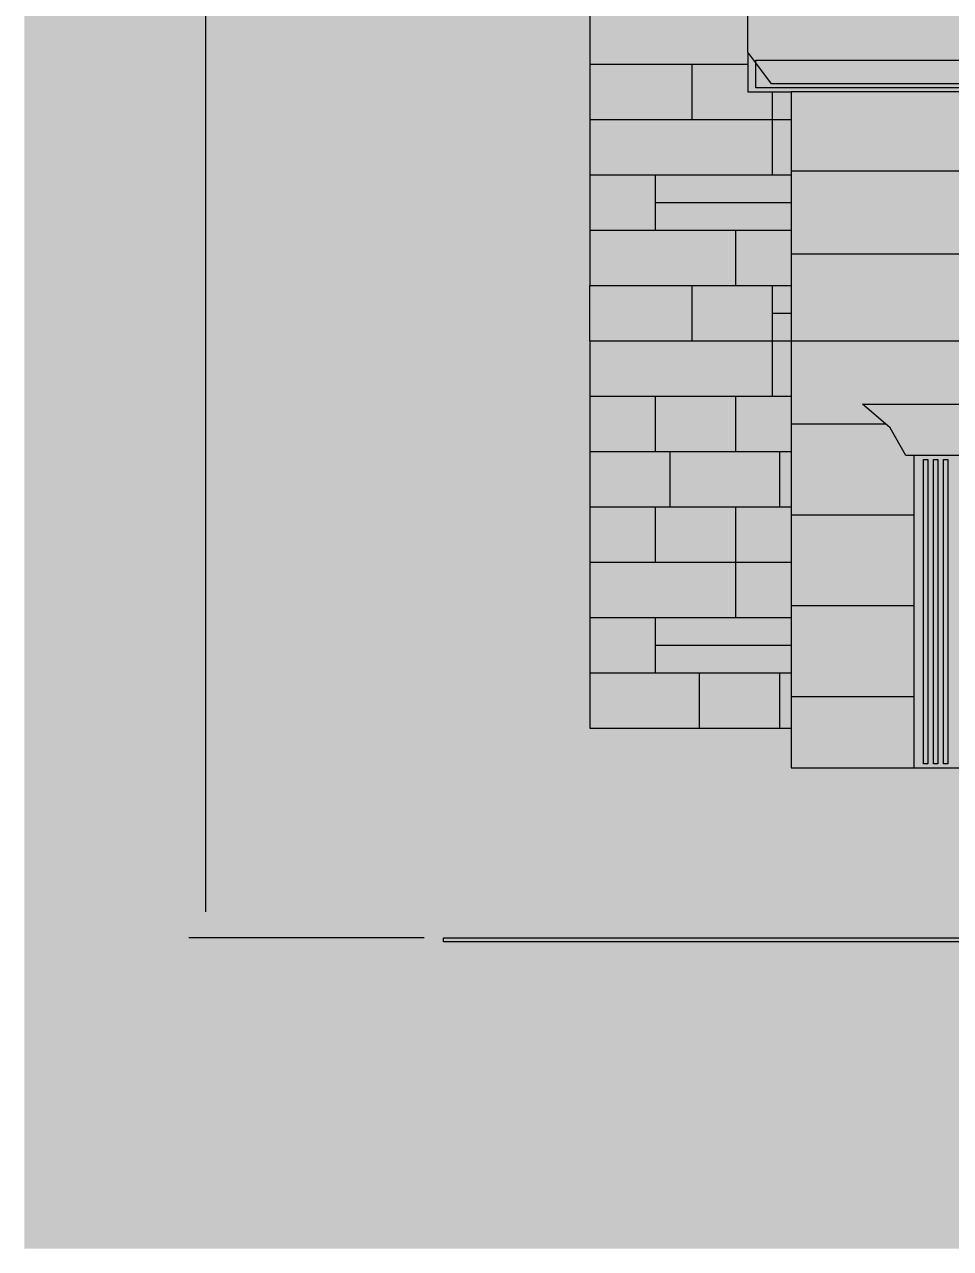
# Model space of a CAD drawing. Header units: millimetres. Extents: x -2000 to 16000, y -1200 to 12411.
# Drawn here: x -2000 to 1577, y -1200 to 3527 of the extents above; entities that cross this region are included whole.
import ezdxf

# ---------------------------------------------------------------- set-up
doc = ezdxf.new("R2010")
doc.units = ezdxf.units.MM
for name, color, linetype, lineweight, true_color in [('00_WHITE_BACKGROUND', 7, 'Continuous', 18, 0xffffff), ('01_STRUCTURE', 7, 'Continuous', 18, 0x000000), ('02_CORNICES', 7, 'Continuous', 18, 0x000000), ('03_FRAMES_DOORS', 7, 'Continuous', 18, 0x000000), ('05_STONE_JOINTS', 7, 'Continuous', 18, 0x000000), ('08_STEPS', 7, 'Continuous', 18, 0x000000), ('09_ESTIMATED_DIMS', 7, 'Continuous', 18, 0x000000)]:
    doc.layers.add(name, color=color, linetype=linetype, lineweight=lineweight, true_color=true_color)
doc.dimstyles.get("Standard").update_dxf_attribs({"dimtxt": 2.5, "dimasz": 2.5, "dimexe": 1.25, "dimexo": 0.625, "dimtad": 1, "dimcen": 2.5, "dimazin": 3, "dimtfac": 1, "dimtmove": 0, "dimatfit": 3})

msp = doc.modelspace()

# ---------------------------------------------------------------- linework, layer by layer
at = {"layer": '00_WHITE_BACKGROUND', "lineweight": 18, "true_color": 0xffffff}
msp.add_solid([(-2000, -1200), (16000, -1200), (-2000, 12410.687), (16000, 12410.687)], dxfattribs=at)
at = {"layer": '01_STRUCTURE', "color": 7, "lineweight": 18, "true_color": 0x000000}
for points in [[(183.2061, 4229.0076), (183.2061, 4015.2672), (183.2061, 3801.5267), (183.2061, 3694.6565), (183.2061, 3587.7863), (183.2061, 3374.0458), (183.2061, 3160.3053), (183.2061, 2946.5649), (183.2061, 2732.8244), (183.2061, 2519.084)], [(793.8931, 3419.8473), (793.8931, 3374.0458), (793.8931, 3267.1756), (889.313, 3267.1756), (961.8321, 3267.1756), (961.8321, 3160.3053), (961.8321, 2961.8321), (961.8321, 2946.5649), (961.8321, 2839.6947), (961.8321, 2732.8244), (961.8321, 2641.2214), (961.8321, 2519.084)], [(961.8321, 1984.7328), (961.8321, 1877.8626), (961.8321, 1664.1221), (961.8321, 1633.5878), (961.8321, 1450.3817), (961.8321, 1282.4427), (961.8321, 1236.6412), (961.8321, 1129.771), (961.8321, 1022.9008), (961.8321, 931.2977), (961.8321, 809.1603)], [(1435.1145, 1862.5954), (1435.1145, 1633.5878), (1435.1145, 1282.4427), (1435.1145, 931.2977)], [(917.5573, 809.1603), (961.8321, 809.1603)], [(961.8321, 809.1603), (961.8321, 656.4885), (1435.1145, 656.4885)]]:
    msp.add_lwpolyline(points, dxfattribs=at)
at = {"layer": '02_CORNICES', "color": 7, "lineweight": 18, "true_color": 0x000000}
for points in [[(824.4275, 3379.1298), (793.8931, 3419.8473), (793.8931, 3587.7863), (793.8931, 3633.5878), (854.9618, 3633.5878)], [(5137.4046, 3389.313), (5068.7023, 3297.7099), (885.4962, 3297.7099), (824.4275, 3379.1298)], [(5137.4046, 3389.313), (5145.0382, 3389.313), (5145.0382, 3282.4427), (824.4275, 3282.4427), (824.4275, 3379.1298)], [(824.4275, 3379.1298), (824.4275, 3389.313), (5137.4046, 3389.313)], [(1684.4122, 2061.0687), (1740.458, 2061.0687), (1664.1221, 1969.4656), (1664.1221, 1862.5954), (1435.1145, 1862.5954), (1404.5802, 1862.5954), (1343.5115, 1969.4656)]]:
    msp.add_lwpolyline(points, dxfattribs=at)
at = {"layer": '03_FRAMES_DOORS', "color": 7, "lineweight": 18, "true_color": 0x000000}
for points in [[(1473.2824, 1847.3282), (1490.0763, 1847.3282), (1490.0763, 671.7557), (1473.2824, 671.7557)], [(1511.4504, 1847.3282), (1528.2443, 1847.3282), (1528.2443, 671.7557), (1511.4504, 671.7557)], [(1549.6183, 1847.3282), (1566.4122, 1847.3282), (1566.4122, 671.7557), (1549.6183, 671.7557)]]:
    msp.add_lwpolyline(points, close=True, dxfattribs=at)
msp.add_lwpolyline([(1435.1145, 656.4885), (1709.9237, 656.4885)], dxfattribs=at)
at = {"layer": '05_STONE_JOINTS', "color": 7, "lineweight": 18, "true_color": 0x000000}
for points in [[(183.2061, 3374.0458), (578.626, 3374.0458)], [(578.626, 3374.0458), (793.8931, 3374.0458)], [(578.626, 3160.3053), (578.626, 3374.0458)], [(889.313, 3160.3053), (889.313, 3267.1756)], [(4992.3664, 3267.1756), (961.8321, 3267.1756)], [(183.2061, 3160.3053), (578.626, 3160.3053)], [(578.626, 3160.3053), (889.313, 3160.3053)], [(889.313, 3160.3053), (961.8321, 3160.3053)], [(889.313, 2946.5649), (889.313, 3160.3053)], [(183.2061, 2946.5649), (437.4046, 2946.5649)], [(437.4046, 2946.5649), (889.313, 2946.5649)], [(437.4046, 2839.6947), (437.4046, 2946.5649)], [(889.313, 2946.5649), (961.8321, 2946.5649)], [(961.8321, 2961.8321), (1938.9313, 2961.8321)], [(437.4046, 2839.6947), (961.8321, 2839.6947)], [(437.4046, 2732.8244), (437.4046, 2839.6947)], [(183.2061, 2732.8244), (437.4046, 2732.8244)], [(437.4046, 2732.8244), (748.0916, 2732.8244)], [(748.0916, 2732.8244), (961.8321, 2732.8244)], [(748.0916, 2519.084), (748.0916, 2732.8244)], [(961.8321, 2641.2214), (4992.3664, 2641.2214)], [(183.2061, 2305.3435), (183.2061, 2519.084), (578.626, 2519.084)], [(578.626, 2519.084), (748.0916, 2519.084)], [(578.626, 2305.3435), (578.626, 2519.084)], [(748.0916, 2519.084), (889.313, 2519.084)], [(889.313, 2519.084), (961.8321, 2519.084), (961.8321, 2412.2137)], [(889.313, 2412.2137), (889.313, 2519.084)], [(889.313, 2412.2137), (961.8321, 2412.2137)], [(889.313, 2305.3435), (889.313, 2412.2137)], [(961.8321, 2412.2137), (961.8321, 2305.3435)], [(183.2061, 2305.3435), (578.626, 2305.3435)], [(183.2061, 2305.3435), (183.2061, 2091.6031)], [(578.626, 2305.3435), (889.313, 2305.3435)], [(889.313, 2305.3435), (961.8321, 2305.3435)], [(889.313, 2091.6031), (889.313, 2305.3435)], [(961.8321, 2305.3435), (1863.4351, 2305.3435)], [(961.8321, 2305.3435), (961.8321, 2091.6031)], [(183.2061, 2091.6031), (437.4046, 2091.6031)], [(183.2061, 2091.6031), (183.2061, 1877.8626)], [(437.4046, 2091.6031), (748.0916, 2091.6031)], [(437.4046, 1877.8626), (437.4046, 2091.6031)], [(748.0916, 2091.6031), (889.313, 2091.6031)], [(748.0916, 1877.8626), (748.0916, 2091.6031)], [(889.313, 2091.6031), (961.8321, 2091.6031)], [(961.8321, 2091.6031), (961.8321, 1984.7328), (1325.6947, 1984.7328)], [(1325.6947, 1984.7328), (1236.6412, 2061.0687), (1684.4122, 2061.0687)], [(1343.5115, 1969.4656), (1325.6947, 1984.7328)], [(183.2061, 1877.8626), (437.4046, 1877.8626)], [(183.2061, 1877.8626), (183.2061, 1664.1221)], [(437.4046, 1877.8626), (493.8931, 1877.8626)], [(493.8931, 1877.8626), (748.0916, 1877.8626)], [(493.8931, 1664.1221), (493.8931, 1877.8626)], [(748.0916, 1877.8626), (917.5573, 1877.8626)], [(917.5573, 1877.8626), (961.8321, 1877.8626)], [(917.5573, 1664.1221), (917.5573, 1877.8626)], [(183.2061, 1664.1221), (437.4046, 1664.1221)], [(183.2061, 1664.1221), (183.2061, 1450.3817)], [(437.4046, 1664.1221), (493.8931, 1664.1221)], [(437.4046, 1450.3817), (437.4046, 1664.1221)], [(493.8931, 1664.1221), (748.0916, 1664.1221)], [(748.0916, 1664.1221), (917.5573, 1664.1221)], [(748.0916, 1450.3817), (748.0916, 1664.1221)], [(917.5573, 1664.1221), (961.8321, 1664.1221)], [(961.8321, 1633.5878), (1435.1145, 1633.5878)], [(183.2061, 1450.3817), (437.4046, 1450.3817)], [(183.2061, 1450.3817), (183.2061, 1236.6412)], [(437.4046, 1450.3817), (748.0916, 1450.3817)], [(748.0916, 1450.3817), (961.8321, 1450.3817)], [(748.0916, 1236.6412), (748.0916, 1450.3817)], [(961.8321, 1282.4427), (1435.1145, 1282.4427)], [(183.2061, 1236.6412), (437.4046, 1236.6412)], [(183.2061, 1236.6412), (183.2061, 1022.9008)], [(437.4046, 1236.6412), (748.0916, 1236.6412)], [(437.4046, 1129.771), (437.4046, 1236.6412)], [(748.0916, 1236.6412), (961.8321, 1236.6412)], [(437.4046, 1129.771), (961.8321, 1129.771)], [(437.4046, 1022.9008), (437.4046, 1129.771)], [(183.2061, 1022.9008), (437.4046, 1022.9008)], [(183.2061, 1022.9008), (183.2061, 809.1603), (606.8702, 809.1603)], [(437.4046, 1022.9008), (606.8702, 1022.9008)], [(606.8702, 1022.9008), (917.5573, 1022.9008)], [(606.8702, 809.1603), (606.8702, 1022.9008)], [(606.8702, 809.1603), (917.5573, 809.1603), (917.5573, 1022.9008)], [(917.5573, 1022.9008), (961.8321, 1022.9008)], [(961.8321, 931.2977), (1435.1145, 931.2977), (1435.1145, 656.4885)]]:
    msp.add_lwpolyline(points, dxfattribs=at)
at = {"layer": '08_STEPS', "color": 7, "lineweight": 18, "true_color": 0x000000}
msp.add_lwpolyline([(-381.6794, 0), (14702.2901, 0), (14702.2901, -15.2672), (-381.6794, -15.2672)], close=True, dxfattribs=at)

# ---------------------------------------------------------------- dimensions: what is measured, and where the dimension line sits
at = {"layer": '09_ESTIMATED_DIMS', "lineweight": 18, "true_color": 0x000000}
msp.add_linear_dim(base=(-1300, 0), p1=(-381.6794, 0), p2=(0, 10610.687), angle=90, text='<> mm (est.)', dimstyle='Standard', override={"dimtxt": 145, "dimasz": 100, "dimexe": 65, "dimexo": 75, "dimtad": 1, "dimdec": 0, "dimclrd": 0, "dimclre": 0, "dimclrt": 0, "dimlwd": 18, "dimlwe": 18}, dxfattribs=at).render()

doc.saveas('drawing.dxf')
